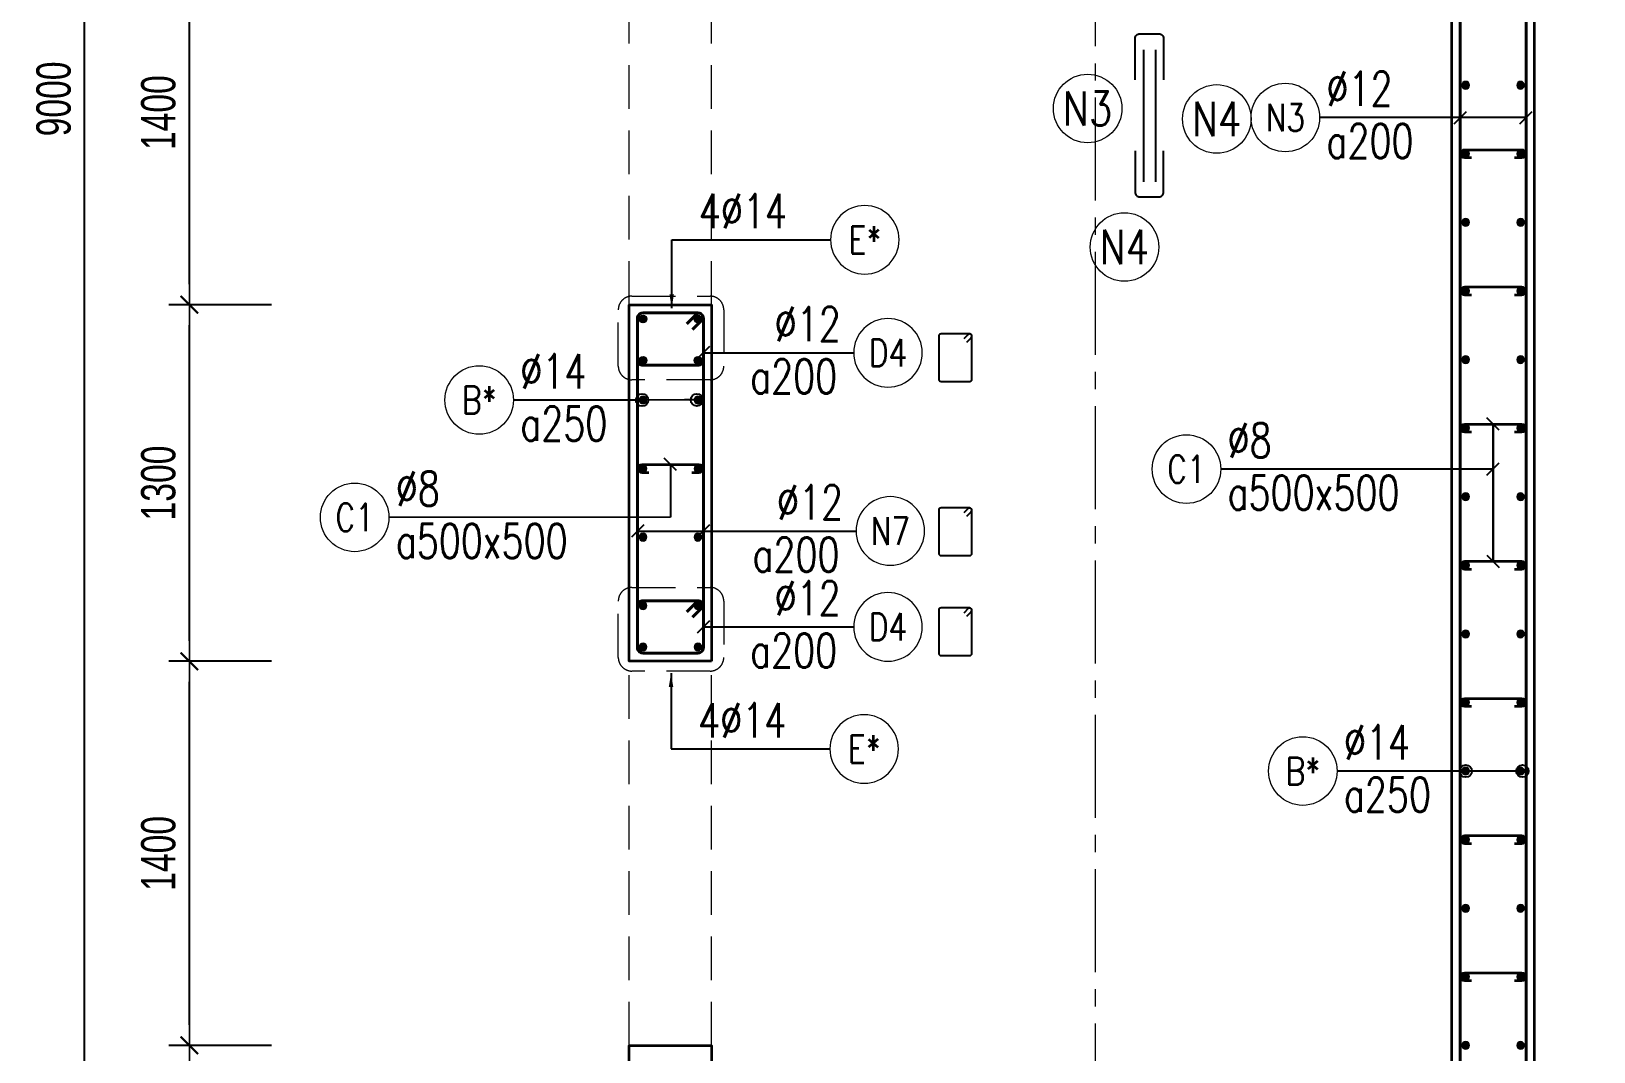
# Model space of a CAD drawing. Header units: millimetres. Extents: x 944027 to 981803, y -83026 to 82675.
# Drawn here: x 965217 to 970915, y 3153 to 6873 of the extents above; entities that cross this region are included whole.
import ezdxf
from ezdxf.enums import TextEntityAlignment as Align

# ---------------------------------------------------------------- set-up
doc = ezdxf.new("R2010")
doc.units = ezdxf.units.MM
doc.header["$MEASUREMENT"] = 0
for name, pattern in [('HIDDEN', [9.525, 6.35, -3.175]), ('HIDDEN2', [4.7625, 3.175, -1.5875]), ('HT_Grid$0$CENTER2', [1.125, 0.75, -0.125, 0.125, -0.125])]:
    doc.linetypes.add(name, pattern=pattern)
doc.layers.get('0').update_dxf_attribs({"lineweight": 20})
doc.layers.get('Defpoints').update_dxf_attribs({"color": 151, "lineweight": 9})
doc.layers.add('Hidden', color=9, linetype='HIDDEN')
doc.layers.add('Ligature', color=1, linetype='Continuous')
for name, color, linetype, lineweight in [('HT_Grid$0$NDC_S_AXIS', 5, 'HT_Grid$0$CENTER2', 13), ('KC-LEADER', 153, 'Continuous', 18), ('KC-THEP', 6, 'Continuous', 40), ('NDC_S_BEAM', 3, 'HIDDEN2', 20), ('NDC_S_DIM', 1, 'Continuous', 15), ('NDC_S_HIDDEN', 8, 'HIDDEN2', 13), ('NDC_S_LEADER', 1, 'Continuous', 15), ('NDC_S_REBAR', 4, 'Continuous', 35), ('NDC_S_STIRRUP', 4, 'Continuous', 40), ('NDC_S_VN TEXT', 7, 'Continuous', 20), ('NDC_S_WALL', 6, 'Continuous', 35)]:
    doc.layers.add(name, color=color, linetype=linetype, lineweight=lineweight)
doc.styles.add('NDC_ARIAL', font='arial.ttf', dxfattribs={"width": 0.85})
doc.styles.add('NDC_DIM', font='', dxfattribs={"width": 0.75})
doc.styles.add('NDC_EN TXT', font='romans.shx', dxfattribs={"width": 0.8})
doc.styles.get('NDC_DIM').set_extended_font_data('Dotum')
doc.dimstyles.new('NDC_1-50', dxfattribs={"dimscale": 50, "dimtxt": 2.5, "dimasz": 1, "dimexe": 1.5, "dimexo": 0, "dimgap": 0.8, "dimtad": 1, "dimdec": 0, "dimdsep": 46, "dimtxsty": 'NDC_ARIAL', "dimblk": 'DIMMARK', "dimcen": 49999.938995, "dimdle": 1.5, "dimclrd": 1, "dimclre": 1, "dimclrt": 3, "dimadec": 0, "dimazin": 0, "dimtfac": 1, "dimtdec": 0, "dimtix": 1, "dimtmove": 2, "dimatfit": 3, "dimfxl": 1, "dimarcsym": 0})
doc.dimstyles.new('NDC_dim_30', dxfattribs={"dimscale": 30, "dimtxt": 2.5, "dimasz": 1.5, "dimexe": 1.5, "dimexo": 2.5, "dimgap": 1, "dimtad": 1, "dimdec": 0, "dimzin": 0, "dimdsep": 46, "dimtxsty": 'NDC_DIM', "dimblk": 'DIMMARK', "dimcen": 0.09, "dimdle": 1.2, "dimclrd": 1, "dimclre": 1, "dimclrt": 3, "dimadec": 0, "dimazin": 0, "dimtfac": 1, "dimtdec": 0, "dimtix": 1, "dimtofl": 0, "dimtmove": 0, "dimatfit": 3, "dimfxl": 6, "dimfxlon": 1, "dimtolj": 1, "dimtzin": 0, "dimarcsym": 0})
doc.dimstyles.new('NDC_dim_50', dxfattribs={"dimscale": 50, "dimtxt": 2.5, "dimasz": 1.5, "dimexe": 1.5, "dimexo": 2.5, "dimgap": 1, "dimtad": 1, "dimdec": 0, "dimzin": 0, "dimdsep": 46, "dimtxsty": 'NDC_DIM', "dimblk": 'DIMMARK', "dimcen": 0.09, "dimdle": 1.2, "dimclrd": 1, "dimclre": 1, "dimclrt": 3, "dimadec": 0, "dimazin": 0, "dimtfac": 1, "dimtdec": 0, "dimtix": 1, "dimtofl": 0, "dimtmove": 0, "dimatfit": 3, "dimfxl": 6, "dimfxlon": 1, "dimtolj": 1, "dimtzin": 0, "dimarcsym": 0})

# ---------------------------------------------------------------- blocks, each defined once
blk = doc.blocks.new('THEP')
at = {"layer": 'KC-LEADER', "color": 6}
blk.add_circle((0, 0), 14, dxfattribs=at)
at = {"layer": 'KC-THEP'}
for p, q in [((-14, 0), (14, 0)), ((9.9, 9.9), (-9.9, -9.9)), ((-9.9, 9.9), (9.9, -9.9)), ((0, 14), (0, -14))]:
    blk.add_line(p, q, dxfattribs=at)
blk = doc.blocks.new('DIMMARK')
at = {"layer": 'NDC_S_DIM', "color": 1}
blk.add_line((-1.5, 0), (1, 0), dxfattribs=at)
at = {"layer": 'NDC_S_DIM', "color": 2, "const_width": 0.1}
blk.add_lwpolyline([(-0.424, -0.424), (0.424, 0.424)], dxfattribs=at)
blk = doc.blocks.new('*U11')
blk.add_circle((-2.5, 0), 2.5)
at = {"layer": 'NDC_S_VN TEXT', "color": 3, "style": 'NDC_EN TXT', "width": 0.75}
for tag, p in [('DK1', (0.5, 0.85)), ('KC1', (0.5, -2.97))]:
    blk.add_attdef(tag, p, '', height=2.5, dxfattribs=at)
at = {"layer": 'NDC_S_VN TEXT', "color": 7, "style": 'NDC_EN TXT', "width": 0.8}
blk.add_attdef('SH2', text='', height=2, dxfattribs=at).set_placement((-2.5, 0), align=Align.MIDDLE)
blk = doc.blocks.new('*U12')
blk.add_circle((-2.5, 0), 2.5)
at = {"layer": 'NDC_S_VN TEXT', "color": 3, "style": 'NDC_EN TXT', "width": 0.75}
for tag, p in [('DK1', (0.5, 0.85)), ('KC1', (0.5, -2.97))]:
    blk.add_attdef(tag, p, '', height=2.5, dxfattribs=at)
at = {"layer": 'NDC_S_VN TEXT', "color": 7, "style": 'NDC_EN TXT', "width": 0.8}
blk.add_attdef('SH2', text='', height=2, dxfattribs=at).set_placement((-2.5, 0), align=Align.MIDDLE)
blk = doc.blocks.new('A$C7BC65A55')
at = {"layer": 'Ligature'}
for p, q in [((-15.2, 372, 0), (-15.2, 38.5, 0)), ((15.2, 372, 0), (15.2, 38.5, 0))]:
    blk.add_line(p, q, dxfattribs=at)
for points in [[(-36.2, 296.5), (-36.2, 400.9, -0.414214), (-24, 413.1), (24, 413.1, -0.414214), (36.2, 400.9), (36.2, 296.5)], [(-36.2, 116.5), (-36.2, 12.2, 0.414214), (-24, 0), (24, 0, 0.414214), (36.2, 12.2), (36.2, 116.5)]]:
    blk.add_lwpolyline(points, format="xyb", dxfattribs=at)
blk = doc.blocks.new('*D376')
at = {"layer": 'Defpoints', "color": 0, "transparency": 16777216}
for p in [(965793.9, 3175.9), (967698.3, 3175.9), (967698.3, 2525.9)]:
    blk.add_point(p, dxfattribs=at)
at = {"layer": 'NDC_S_DIM', "color": 1, "lineweight": -2, "transparency": 16777216}
for p, q in [((966093.9, 3175.9), (965718.9, 3175.9)), ((965793.9, 2600.9), (965793.9, 3100.9)), ((966093.9, 2525.9), (965718.9, 2525.9))]:
    blk.add_line(p, q, dxfattribs=at)
at = {"layer": 'NDC_S_DIM', "color": 1, "lineweight": -2, "transparency": 16777216, "xscale": 75, "yscale": 75, "zscale": 75}
for p, rotation in [((965793.9, 3175.9), 90), ((965793.9, 2525.9), 270)]:
    blk.add_blockref('DIMMARK', p, dxfattribs=dict(at, rotation=rotation))
at = {"layer": 'NDC_S_DIM', "color": 3, "transparency": 16777216, "insert": (965681.3, 2850.9), "char_height": 125, "attachment_point": 5, "rotation": 90, "style": 'NDC_DIM'}
blk.add_mtext('\\A1;650', dxfattribs=at)
blk = doc.blocks.new('*D379')
at = {"layer": 'Defpoints', "color": 0, "transparency": 16777216}
for p in [(965412, 11125.9), (967398.3, 11125.9), (967398.3, 2125.9)]:
    blk.add_point(p, dxfattribs=at)
at = {"layer": 'NDC_S_DIM', "color": 1, "lineweight": -2, "transparency": 16777216}
for p, q in [((965712, 11125.9), (965337, 11125.9)), ((965412, 2200.9), (965412, 11050.9)), ((965712, 2125.9), (965337, 2125.9))]:
    blk.add_line(p, q, dxfattribs=at)
at = {"layer": 'NDC_S_DIM', "color": 1, "lineweight": -2, "transparency": 16777216, "xscale": 75, "yscale": 75, "zscale": 75}
for p, rotation in [((965412, 11125.9), 90), ((965412, 2125.9), 270)]:
    blk.add_blockref('DIMMARK', p, dxfattribs=dict(at, rotation=rotation))
at = {"layer": 'NDC_S_DIM', "color": 3, "transparency": 16777216, "insert": (965299.4, 6625.9), "char_height": 125, "attachment_point": 5, "rotation": 90, "style": 'NDC_DIM'}
blk.add_mtext('\\A1;9000', dxfattribs=at)
blk = doc.blocks.new('*U13')
blk.add_circle((-2.5, 0), 2.5)
at = {"layer": 'NDC_S_VN TEXT', "color": 3, "style": 'NDC_EN TXT', "width": 0.75}
blk.add_attdef('DK1', (0.5, 0.85), '', height=2.5, dxfattribs=at)
at = {"layer": 'NDC_S_VN TEXT', "color": 7, "style": 'NDC_EN TXT', "width": 0.8}
blk.add_attdef('SH2', text='', height=2, dxfattribs=at).set_placement((-2.5, 0), align=Align.MIDDLE)
blk = doc.blocks.new('*D407')
at = {"layer": 'Defpoints', "color": 0, "ltscale": 200, "transparency": 16777216}
for p in [(965793.9, 4575.9), (967485.6, 4575.9), (967698.3, 3175.9)]:
    blk.add_point(p, dxfattribs=at)
at = {"layer": 'NDC_S_DIM', "color": 1, "lineweight": -2, "ltscale": 200, "transparency": 16777216}
for p, q in [((966093.9, 4575.9), (965718.9, 4575.9)), ((965793.9, 3250.9), (965793.9, 4500.9)), ((966093.9, 3175.9), (965718.9, 3175.9))]:
    blk.add_line(p, q, dxfattribs=at)
at = {"layer": 'NDC_S_DIM', "color": 1, "lineweight": -2, "ltscale": 200, "transparency": 16777216, "xscale": 75, "yscale": 75, "zscale": 75}
for p, rotation in [((965793.9, 4575.9), 90), ((965793.9, 3175.9), 270)]:
    blk.add_blockref('DIMMARK', p, dxfattribs=dict(at, rotation=rotation))
at = {"layer": 'NDC_S_DIM', "color": 3, "ltscale": 200, "transparency": 16777216, "insert": (965681.3, 3875.9), "char_height": 125, "attachment_point": 5, "rotation": 90, "style": 'NDC_DIM'}
blk.add_mtext('\\A1;1400', dxfattribs=at)
blk = doc.blocks.new('*D408')
at = {"layer": 'Defpoints', "color": 0, "ltscale": 200, "transparency": 16777216}
for p in [(965793.9, 5875.9), (967530.8, 5875.9), (967485.6, 4575.9)]:
    blk.add_point(p, dxfattribs=at)
at = {"layer": 'NDC_S_DIM', "color": 1, "lineweight": -2, "ltscale": 200, "transparency": 16777216}
for p, q in [((966093.9, 5875.9), (965718.9, 5875.9)), ((965793.9, 4650.9), (965793.9, 5800.9)), ((966093.9, 4575.9), (965718.9, 4575.9))]:
    blk.add_line(p, q, dxfattribs=at)
at = {"layer": 'NDC_S_DIM', "color": 1, "lineweight": -2, "ltscale": 200, "transparency": 16777216, "xscale": 75, "yscale": 75, "zscale": 75}
for p, rotation in [((965793.9, 5875.9), 90), ((965793.9, 4575.9), 270)]:
    blk.add_blockref('DIMMARK', p, dxfattribs=dict(at, rotation=rotation))
at = {"layer": 'NDC_S_DIM', "color": 3, "ltscale": 200, "transparency": 16777216, "insert": (965681.3, 5225.9), "char_height": 125, "attachment_point": 5, "rotation": 90, "style": 'NDC_DIM'}
blk.add_mtext('\\A1;1300', dxfattribs=at)
blk = doc.blocks.new('*D409')
at = {"layer": 'Defpoints', "color": 0, "ltscale": 200, "transparency": 16777216}
for p in [(965793.9, 7275.9), (967548.3, 7275.9), (967530.8, 5875.9)]:
    blk.add_point(p, dxfattribs=at)
at = {"layer": 'NDC_S_DIM', "color": 1, "lineweight": -2, "ltscale": 200, "transparency": 16777216}
for p, q in [((966093.9, 7275.9), (965718.9, 7275.9)), ((965793.9, 5950.9), (965793.9, 7200.9)), ((966093.9, 5875.9), (965718.9, 5875.9))]:
    blk.add_line(p, q, dxfattribs=at)
at = {"layer": 'NDC_S_DIM', "color": 1, "lineweight": -2, "ltscale": 200, "transparency": 16777216, "xscale": 75, "yscale": 75, "zscale": 75}
for p, rotation in [((965793.9, 7275.9), 90), ((965793.9, 5875.9), 270)]:
    blk.add_blockref('DIMMARK', p, dxfattribs=dict(at, rotation=rotation))
at = {"layer": 'NDC_S_DIM', "color": 3, "ltscale": 200, "transparency": 16777216, "insert": (965681.3, 6575.9), "char_height": 125, "attachment_point": 5, "rotation": 90, "style": 'NDC_DIM'}
blk.add_mtext('\\A1;1400', dxfattribs=at)

msp = doc.modelspace()

# ---------------------------------------------------------------- linework, layer by layer
for centre in [(969069.6, 6591), (969540.5, 6552.9), (969204, 6086)]:
    msp.add_circle(centre, 125)
at = {"layer": 'HT_Grid$0$NDC_S_AXIS', "ltscale": 500}
msp.add_line((969098.3, 630.6), (969098.3, 12621.2), dxfattribs=at)
at = {"layer": 'Ligature'}
for points in [[(968629.5, 5739.4), (968645.4, 5755.4, 0.668179), (968639.7, 5769.4), (968535, 5769.4, 0.414214), (968526.9, 5761.2), (968526.9, 5604.1, 0.414214), (968535, 5595.9), (968639.7, 5595.9, 0.414214), (968647.8, 5604.1), (968647.8, 5761.2, 0.668179), (968633.9, 5767), (968617.9, 5751)], [(968629.4, 5105), (968645.4, 5121, 0.668179), (968639.6, 5134.9), (968535, 5134.9, 0.414214), (968526.8, 5126.8), (968526.8, 4969.7, 0.414214), (968535, 4961.5), (968639.6, 4961.5, 0.414214), (968647.8, 4969.7), (968647.8, 5126.8, 0.668179), (968633.9, 5132.5), (968617.9, 5116.6)], [(968629.4, 4740.4), (968645.4, 4756.4, 0.668179), (968639.6, 4770.3), (968535, 4770.3, 0.414214), (968526.8, 4762.2), (968526.8, 4605.1, 0.414214), (968535, 4596.9), (968639.6, 4596.9, 0.414214), (968647.8, 4605.1), (968647.8, 4762.2, 0.668179), (968633.9, 4767.9), (968617.9, 4752)]]:
    msp.add_lwpolyline(points, format="xyb", dxfattribs=at)
at = {"layer": 'NDC_S_BEAM', "ltscale": 50}
for p, q in [((967398.3, 5875.9), (967398.3, 7275.9)), ((967698.3, 5875.9), (967698.3, 7275.9)), ((967398.3, 3175.9), (967398.3, 4575.9)), ((967698.3, 3175.9), (967698.3, 4575.9))]:
    msp.add_line(p, q, dxfattribs=at)
at = {"layer": 'NDC_S_HIDDEN', "ltscale": 50}
for points in [[(967408, 5907), (967692.8, 5907, -0.414214), (967742.8, 5857), (967742.8, 5652, -0.414214), (967692.8, 5602), (967408, 5602, -0.414214), (967358, 5652), (967358, 5857, -0.414214)], [(967408, 4845.4), (967692.8, 4845.4, -0.414214), (967742.8, 4795.4), (967742.8, 4590.4, -0.414214), (967692.8, 4540.4), (967408, 4540.4, -0.414214), (967358, 4590.4), (967358, 4795.4, -0.414214)]]:
    msp.add_lwpolyline(points, format="xyb", close=True, dxfattribs=at)
at = {"layer": 'NDC_S_REBAR'}
for points in [[(970469.8, 6410.9), (970444.8, 6410.9, -1), (970444.8, 6440.9), (970651.8, 6440.9, -1), (970651.8, 6410.9), (970626.8, 6410.9)], [(970469.8, 5910.9), (970444.8, 5910.9, -1), (970444.8, 5940.9), (970651.8, 5940.9, -1), (970651.8, 5910.9), (970626.8, 5910.9)], [(970469.8, 5410.9), (970444.8, 5410.9, -1), (970444.8, 5440.9), (970651.8, 5440.9, -1), (970651.8, 5410.9), (970626.8, 5410.9)], [(967469.8, 5263.5), (967444.8, 5263.5, -1), (967444.8, 5293.5), (967651.8, 5293.5, -1), (967651.8, 5263.5), (967626.8, 5263.5)], [(970469.8, 4910.9), (970444.8, 4910.9, -1), (970444.8, 4940.9), (970651.8, 4940.9, -1), (970651.8, 4910.9), (970626.8, 4910.9)], [(970469.8, 4410.9), (970444.8, 4410.9, -1), (970444.8, 4440.9), (970651.8, 4440.9, -1), (970651.8, 4410.9), (970626.8, 4410.9)], [(970469.8, 3910.9), (970444.8, 3910.9, -1), (970444.8, 3940.9), (970651.8, 3940.9, -1), (970651.8, 3910.9), (970626.8, 3910.9)], [(970469.8, 3410.9), (970444.8, 3410.9, -1), (970444.8, 3440.9), (970651.8, 3440.9, -1), (970651.8, 3410.9), (970626.8, 3410.9)]]:
    msp.add_lwpolyline(points, format="xyb", dxfattribs=at)
at = {"layer": 'NDC_S_STIRRUP'}
for points in [[(970628.3, 2115.9), (970668.3, 2075.9, -0.414214), (970648.3, 2055.9), (970448.3, 2055.9, -0.414214), (970428.3, 2075.9), (970428.3, 11175.9, -0.414214), (970448.3, 11195.9), (970648.3, 11195.9, -0.414214), (970668.3, 11175.9), (970668.3, 2075.9, -0.414214), (970648.3, 2055.9), (970608.3, 2095.9)], [(967628.4, 5785.9), (967668.4, 5825.9, 0.414214), (967648.4, 5845.9), (967448.4, 5845.9, 0.414214), (967428.4, 5825.9), (967428.3, 4625.9, 0.414214), (967448.3, 4605.9), (967648.3, 4605.9, 0.414214), (967668.3, 4625.9), (967668.4, 5825.9, 0.414214), (967648.4, 5845.9), (967608.4, 5805.9)], [(967628.3, 5785.9), (967668.3, 5825.9, 0.414214), (967648.3, 5845.9), (967448.3, 5845.9, 0.414214), (967428.3, 5825.9), (967428.3, 5675, 0.414214), (967448.3, 5655), (967648.3, 5655, 0.414214), (967668.3, 5675), (967668.3, 5825.9, 0.414214), (967648.3, 5845.9), (967608.3, 5805.9)], [(967628.3, 4736.9), (967668.3, 4776.9, 0.414214), (967648.3, 4796.9), (967448.3, 4796.9, 0.414214), (967428.3, 4776.9), (967428.3, 4625.9, 0.414214), (967448.3, 4605.9), (967648.3, 4605.9, 0.414214), (967668.3, 4625.9), (967668.3, 4776.9, 0.414214), (967648.3, 4796.9), (967608.3, 4756.9)]]:
    msp.add_lwpolyline(points, format="xyb", dxfattribs=at)
at = {"layer": 'NDC_S_WALL', "ltscale": 10}
msp.add_lwpolyline([(970698.3, 10725.9), (970698.3, 2525.9), (973398.3, 2525.9), (973398.3, 3175.9), (973698.3, 3175.9), (973698.3, 2025.9), (967398.3, 2025.9), (967398.3, 3175.9), (967698.3, 3175.9), (967698.3, 2525.9), (970398.3, 2525.9), (970398.3, 7925.9)], dxfattribs=at)
at = {"layer": 'NDC_S_WALL'}
msp.add_lwpolyline([(967698.3, 4575.9), (967398.3, 4575.9), (967398.3, 5875.9), (967698.3, 5875.9)], close=True, dxfattribs=at)

# ---------------------------------------------------------------- block references
at = {"layer": 'Hidden', "xscale": 1.44, "yscale": 1.44, "zscale": 1.44}
msp.add_blockref('A$C7BC65A55', (969294.6, 6268.8, 0), dxfattribs=at)
at = {"layer": 'KC-THEP', "xscale": -1}
for p, rotation in [((970448.3, 6675.9), 350.3314355636191), ((970648.3, 6675.9), 350.3314355636191), ((970448.3, 6425.9), 350.3314355636191), ((970648.3, 6425.9), 350.3314355636191), ((970448.3, 6175.9), 350.3314355636191), ((970648.3, 6175.9), 350.3314355636191), ((970448.3, 5925.9), 350.3314355636191), ((970648.3, 5925.9), 350.3314355636191), ((970448.3, 5675.9), 350.3314355636191), ((970648.3, 5675.9), 350.3314355636191), ((967448.3, 5528.5), 170.331435563619), ((967648.3, 5528.5), 170.331435563619), ((970448.3, 5425.9), 350.3314355636191), ((970648.3, 5425.9), 350.3314355636191), ((967448.3, 5278.5), 170.331435563619), ((967648.3, 5278.5), 170.331435563619), ((970448.3, 5175.9), 350.3314355636191), ((970648.3, 5175.9), 350.3314355636191), ((967448.3, 5028.5), 170.331435563619), ((967648.3, 5028.5), 170.331435563619), ((970448.3, 4925.9), 350.3314355636191), ((970648.3, 4925.9), 350.3314355636191), ((967448.3, 4778.5), 170.331435563619), ((967648.3, 4778.5), 170.331435563619), ((970448.3, 4675.9), 350.3314355636191), ((970648.3, 4675.9), 350.3314355636191), ((967448.3, 4628.5), 170.331435563619), ((967648.3, 4628.5), 170.331435563619), ((970448.3, 4425.9), 350.3314355636191), ((970648.3, 4425.9), 350.3314355636191), ((970448.3, 4175.9), 350.3314355636191), ((970648.3, 4175.9), 350.3314355636191), ((970448.3, 3925.9), 350.3314355636191), ((970648.3, 3925.9), 350.3314355636191), ((970448.3, 3675.9), 350.3314355636191), ((970648.3, 3675.9), 350.3314355636191), ((970448.3, 3425.9), 350.3314355636191), ((970648.3, 3425.9), 350.3314355636191), ((970448.3, 3175.9), 350.3314355636191), ((970648.3, 3175.9), 350.3314355636191)]:
    msp.add_blockref('THEP', p, dxfattribs=dict(at, rotation=rotation))
at = {"layer": 'KC-THEP', "rotation": 9.668564436380926}
for p in [(967448.3, 5823.3), (967648.3, 5823.3), (967448.3, 5673.3), (967648.3, 5673.3)]:
    msp.add_blockref('THEP', p, dxfattribs=at)
at = {"layer": 'NDC_S_VN TEXT', "xscale": 50, "yscale": 50, "zscale": 50}
for name, p, values in [('*U11', (969915.5, 6558), {'SH2': 'N3', 'DK1': '%%C12', 'KC1': 'a200'}), ('*U11', (966975.8, 5528.4), {'SH2': 'B*', 'DK1': '%%C14', 'KC1': 'a250'}), ('*U12', (969555, 5276.6), {'SH2': 'C1', 'DK1': '%%c8', 'KC1': 'a500x500'}), ('*U12', (966521.8, 5100.6), {'SH2': 'C1', 'DK1': '%%c8', 'KC1': 'a500x500'}), ('*U11', (969979.3, 4175.9), {'SH2': 'B*', 'DK1': '%%C14', 'KC1': 'a250'})]:
    msp.add_blockref(name, p, dxfattribs=at).add_auto_attribs(values)
at = {"layer": 'NDC_S_VN TEXT'}
ref = msp.add_blockref('*U13', (968132.1, 6112.4), dxfattribs=dict(at, xscale=-50, yscale=50, zscale=50))
ref.add_attrib('SH2', 'E*', dxfattribs={"color": 7, "height": 100, "style": 'NDC_EN TXT', "width": 0.8}).set_placement((968257.1, 6112.4), align=Align.MIDDLE)
ref.add_attrib('DK1', '4%%C14', (967651.8, 6154.7), dxfattribs={"color": 3, "height": 125, "style": 'NDC_EN TXT', "width": 0.75})
ref = msp.add_blockref('*U11', (968216.6, 5700.4), dxfattribs=dict(at, xscale=-50, yscale=50, zscale=50))
ref.add_attrib('SH2', 'D4', dxfattribs={"color": 7, "height": 100, "style": 'NDC_EN TXT', "width": 0.8}).set_placement((968341.6, 5700.4), align=Align.MIDDLE)
ref.add_attrib('DK1', '%%C12', (967928.2, 5742.7), dxfattribs={"color": 3, "height": 125, "style": 'NDC_EN TXT', "width": 0.75})
ref.add_attrib('KC1', 'a200', (967838.9, 5551.8), dxfattribs={"color": 3, "height": 125, "style": 'NDC_EN TXT', "width": 0.75})
ref = msp.add_blockref('*U11', (968225.1, 5051.1), dxfattribs=dict(at, xscale=-50, yscale=50, zscale=50))
ref.add_attrib('SH2', 'N7', dxfattribs={"color": 7, "height": 100, "style": 'NDC_EN TXT', "width": 0.8}).set_placement((968350.1, 5051.1), align=Align.MIDDLE)
ref.add_attrib('DK1', '%%C12', (967936.7, 5093.4), dxfattribs={"color": 3, "height": 125, "style": 'NDC_EN TXT', "width": 0.75})
ref.add_attrib('KC1', 'a200', (967847.4, 4902.5), dxfattribs={"color": 3, "height": 125, "style": 'NDC_EN TXT', "width": 0.75})
ref = msp.add_blockref('*U11', (968216.5, 4701.4), dxfattribs=dict(at, xscale=-50, yscale=50, zscale=50))
ref.add_attrib('SH2', 'D4', dxfattribs={"color": 7, "height": 100, "style": 'NDC_EN TXT', "width": 0.8}).set_placement((968341.5, 4701.4), align=Align.MIDDLE)
ref.add_attrib('DK1', '%%C12', (967928.1, 4743.7), dxfattribs={"color": 3, "height": 125, "style": 'NDC_EN TXT', "width": 0.75})
ref.add_attrib('KC1', 'a200', (967838.8, 4552.8), dxfattribs={"color": 3, "height": 125, "style": 'NDC_EN TXT', "width": 0.75})
ref = msp.add_blockref('*U13', (968129.7, 4256.4), dxfattribs=dict(at, xscale=-50, yscale=50, zscale=50))
ref.add_attrib('SH2', 'E*', dxfattribs={"color": 7, "height": 100, "style": 'NDC_EN TXT', "width": 0.8}).set_placement((968254.7, 4256.4), align=Align.MIDDLE)
ref.add_attrib('DK1', '4%%C14', (967649.4, 4298.7), dxfattribs={"color": 3, "height": 125, "style": 'NDC_EN TXT', "width": 0.75})

# ---------------------------------------------------------------- texts
at = {"layer": 'NDC_S_VN TEXT', "color": 7, "style": 'NDC_EN TXT', "width": 0.8}
for tag, p in [('N3', (969069.6, 6591)), ('N4', (969540.5, 6552.9)), ('N4', (969204, 6086))]:
    msp.add_attdef(tag, text='3', height=125, dxfattribs=at).set_placement(p, align=Align.MIDDLE)

# ---------------------------------------------------------------- dimensions: what is measured, and where the dimension line sits
at = {"layer": 'NDC_S_DIM'}
dim = msp.add_linear_dim(base=(965412, 11125.9), p1=(967398.3, 2125.9), p2=(967398.3, 11125.9), angle=90, dimstyle='NDC_dim_50', dxfattribs=at)
dim.commit()
dim.dimension.update_dxf_attribs({"geometry": '*D379', "text_midpoint": (965299.4, 6625.9)})
at = {"layer": 'NDC_S_DIM', "ltscale": 200}
for base, p1, p2, picture, middle in [((965793.9, 7275.9), (967530.8, 5875.9), (967548.3, 7275.9), '*D409', (965681.3, 6575.9)), ((965793.9, 5875.9), (967485.6, 4575.9), (967530.8, 5875.9), '*D408', (965681.3, 5225.9)), ((965793.9, 4575.9), (967698.3, 3175.9), (967485.6, 4575.9), '*D407', (965681.3, 3875.9))]:
    dim = msp.add_linear_dim(base=base, p1=p1, p2=p2, angle=90, dimstyle='NDC_dim_50', override={"dimtmove": 1}, dxfattribs=at)
    dim.commit()
    dim.dimension.update_dxf_attribs({"geometry": picture, "text_midpoint": middle})
at = {"layer": 'NDC_S_DIM'}
dim = msp.add_linear_dim(base=(965793.9, 3175.9), p1=(967698.3, 2525.9), p2=(967698.3, 3175.9), angle=90, dimstyle='NDC_dim_50', override={"dimtmove": 1}, dxfattribs=at)
dim.commit()
dim.dimension.update_dxf_attribs({"geometry": '*D376', "text_midpoint": (965681.3, 2850.9)})

# ---------------------------------------------------------------- leaders
at = {"layer": 'NDC_S_LEADER'}
for points, dimstyle, override in [([(970668.3, 6557.9), (969915.5, 6557.9)], 'NDC_dim_30', {"dimtad": 0, "dimldrblk": 'Oblique'}), ([(970428.3, 6557.9), (969915.5, 6557.9)], 'NDC_dim_30', {"dimtad": 0, "dimldrblk": 'Oblique'}), ([(967552.8, 5863.6), (967552.8, 6112.4), (968134.4, 6112.4)], 'NDC_1-50', {"dimgap": 0.8, "dimtad": 0}), ([(967668.3, 5700.4), (968218.6, 5700.4)], 'NDC_dim_30', {"dimtad": 0, "dimldrblk": 'Oblique'}), ([(967644.7, 5528.7), (966975.8, 5528.4)], 'NDC_dim_30', {"dimtad": 0, "dimldrblk": 'Origin'}), ([(967444.8, 5528.4), (966975.8, 5528.4)], 'NDC_dim_30', {"dimtad": 0, "dimldrblk": 'Origin'}), ([(970548.3, 5440.9), (970548.3, 4940.9)], 'NDC_dim_30', {"dimtad": 0, "dimldrblk": 'Oblique'}), ([(970548.3, 4940.9), (970548.3, 5440.9)], 'NDC_dim_30', {"dimtad": 0, "dimldrblk": 'Oblique'}), ([(967548.3, 5293.5), (967548.3, 5100.9), (966521.8, 5100.7)], 'NDC_dim_30', {"dimtad": 0, "dimldrblk": 'Oblique'}), ([(970548.3, 5276.6), (969555, 5276.6)], 'NDC_dim_30', {"dimtad": 0, "dimldrblk": 'Oblique'}), ([(967428.3, 5050.9), (968225.1, 5050.9)], 'NDC_dim_30', {"dimtad": 0, "dimldrblk": 'Oblique'}), ([(967668.3, 5050.9), (968225.1, 5050.9)], 'NDC_dim_30', {"dimtad": 0, "dimldrblk": 'Oblique'}), ([(967668.3, 4701.4), (968218.6, 4701.4)], 'NDC_dim_30', {"dimtad": 0, "dimldrblk": 'Oblique'}), ([(967550.4, 4532.5), (967550.4, 4256.4), (968132, 4256.4)], 'NDC_1-50', {"dimgap": 0.8, "dimtad": 0}), ([(970655.3, 4175.9), (969979.3, 4175.9)], 'NDC_dim_30', {"dimtad": 0, "dimldrblk": 'Origin'}), ([(970448.3, 4175.9), (969979.3, 4175.9)], 'NDC_dim_30', {"dimtad": 0, "dimldrblk": 'Origin'})]:
    msp.add_leader(points, dimstyle=dimstyle, override=override, dxfattribs=at)

doc.saveas('drawing.dxf')
